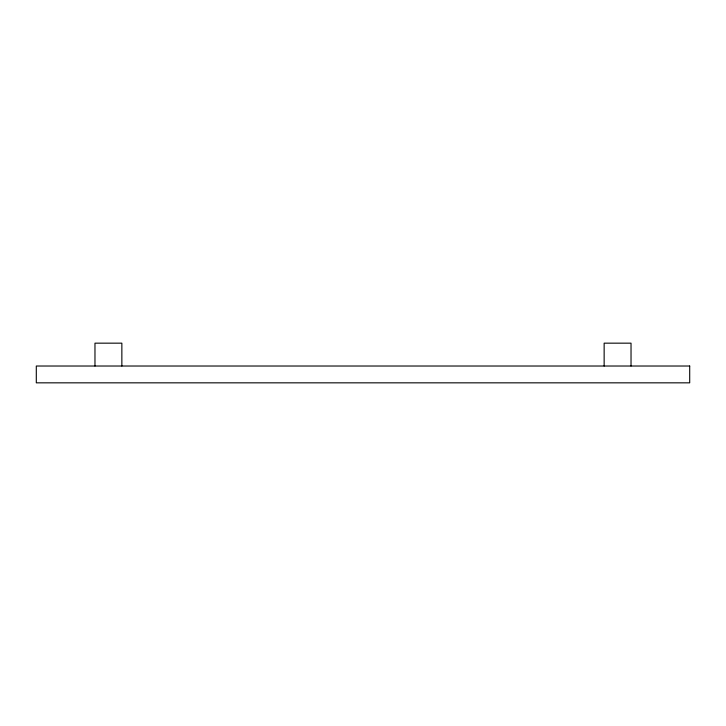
<?xml version="1.0" encoding="UTF-8"?>
<svg xmlns="http://www.w3.org/2000/svg" width="726" height="726" viewBox="0 0 726 726"><rect width="100%" height="100%" fill="white"/><g stroke="black" fill="none" stroke-linecap="round" stroke-linejoin="round"><path stroke-width="1.09" d="M631.03 366.022L631.03 343.162L604.141 343.162L604.141 366.022M121.859 366.022L121.859 343.162L94.97 343.162L94.97 366.022M689.7 366.022L36.3 366.022L36.3 382.838L689.7 382.838L689.7 366.022"/></g></svg>
